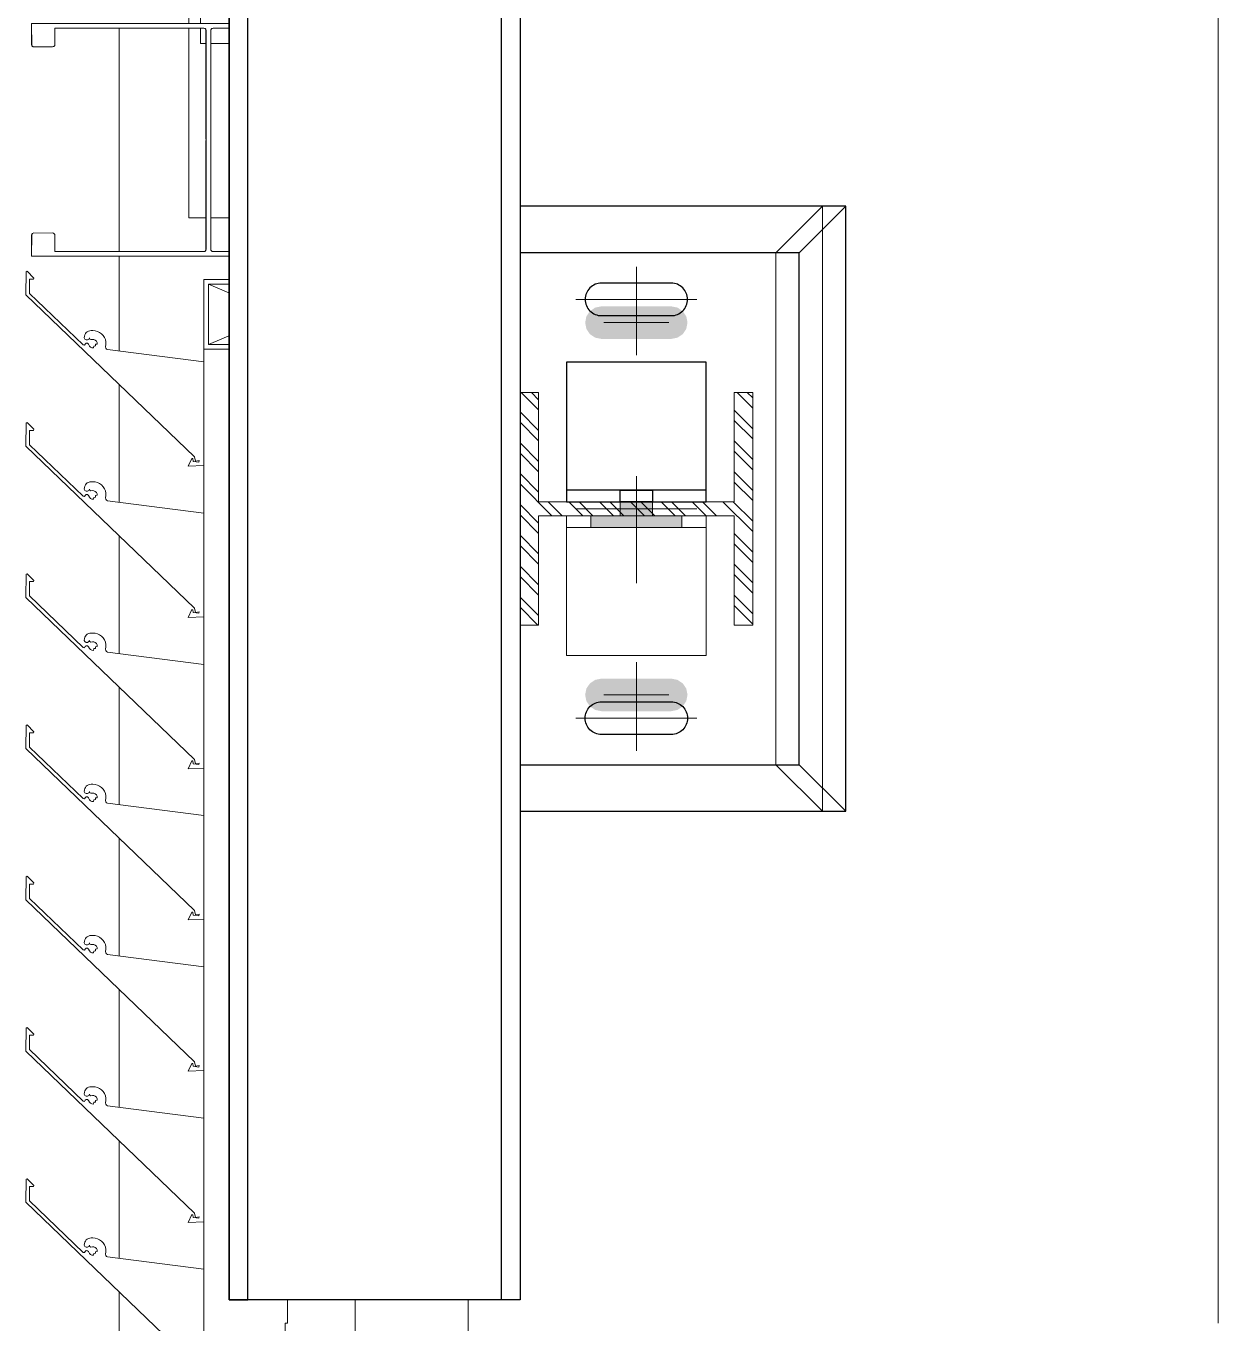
# Model space of a CAD drawing. Header units: millimetres. Extents: x -220592 to 404889, y -217665 to 38245.
# Drawn here: x 27678 to 28190, y -41128 to -40570 of the extents above; entities that cross this region are included whole.
import ezdxf

# ---------------------------------------------------------------- set-up
doc = ezdxf.new("R2010")
doc.units = ezdxf.units.MM
doc.set_wipeout_variables(frame=1)
doc.linetypes.add('XKITLINE00', pattern=[0])
doc.linetypes.add('XKITLINE02', pattern=[4, 2, -2])
for name, color, linetype in [('000 - 0_HIDE_OBJ_FRAMING_DEF_SUB_1', 7, 'Continuous'), ('000 - STRUCTURE_STEEL_ACCESORIES_HATCH_', 7, 'Continuous'), ('000 - STRUCTURE_STEEL_ACCESORIES_HIDDEN_', 7, 'Continuous'), ('000 - STRUCTURE_STEEL_ACCESORIES_MAIN_COLOR_1', 7, 'Continuous'), ('000 - STRUCTURE_STEEL_FRAMING_CUT_COLOR_4', 7, 'Continuous'), ('000 - STRUCTURE_STEEL_FRAMING_DEF_SUB', 7, 'Continuous'), ('000 - STRUCTURE_STEEL_FRAMING_HIDDEN_', 7, 'Continuous'), ('000 - STRUCTURE_STEEL_FRAMING_SUB_COLOR_1', 7, 'Continuous'), ('000 - STRUCTURE_STEEL_FRAMING_SUB_COLOR_2', 7, 'Continuous'), ('000 - STRUCTURE_STEEL_FRAMING_WIPEOUT_', 7, 'Continuous')]:
    doc.layers.add(name, color=color, linetype=linetype)
doc.layers.add('Part', color=7, linetype='Continuous', lineweight=0)

# ---------------------------------------------------------------- blocks, each defined once
blk = doc.blocks.new('*A13542')
at = {"layer": 'Part', "color": 7, "linetype": 'XKITLINE00', "lineweight": 0}
for p, q in [((-172.663349, 108.176529), (-172.663349, 109.135881)), ((-171.163349, 102.188511), (-171.163349, 109.070764)), ((-172.663349, 107.748696), (-172.663349, 108.156203)), ((-172.663349, 107.098696), (-172.663349, 107.605769)), ((-172.663349, 106.448696), (-172.663349, 106.955769)), ((-172.663349, 105.798696), (-172.663349, 106.305769)), ((-172.663349, 105.148696), (-172.663349, 105.655769)), ((-172.663349, 104.498696), (-172.663349, 105.005769)), ((-172.663349, 103.848696), (-172.663349, 104.355769)), ((-172.663349, 103.198696), (-172.663349, 103.705769))]:
    blk.add_line(p, q, dxfattribs=at)
blk = doc.blocks.new('*A14122')
at = {"layer": 'Part', "color": 7, "linetype": 'XKITLINE00', "lineweight": 0}
for p, q in [((-171.648937, 109.40603), (-171.648981, 109.15603)), ((-171.628937, 109.406027), (-171.648937, 109.40603)), ((-171.628982, 109.146027), (-171.628937, 109.406027)), ((-171.648981, 109.15603), (-173.03898, 109.156273)), ((-173.03898, 109.156273), (-173.038236, 109.062446)), ((-172.938996, 109.066255), (-172.938984, 109.136255)), ((-172.938984, 109.136255), (-172.295157, 109.135382)), ((-172.295157, 109.135382), (-172.29067, 109.131698)), ((-172.29067, 109.131698), (-172.288986, 109.126142)), ((-172.288986, 109.126142), (-172.289912, 108.182315)), ((-172.26915, 108.186138), (-172.268986, 109.126138)), ((-172.268986, 109.126138), (-172.268224, 109.129965)), ((-172.268224, 109.129965), (-172.26454, 109.134452)), ((-172.26454, 109.134452), (-172.258984, 109.136137)), ((-172.258984, 109.136137), (-171.635157, 109.136789)), ((-171.635157, 109.136789), (-171.630669, 109.140471)), ((-171.630669, 109.140471), (-171.628982, 109.146027)), ((-173.038236, 109.062446), (-173.034553, 109.057957)), ((-173.034553, 109.057957), (-173.028998, 109.056271)), ((-173.028998, 109.056271), (-172.945171, 109.057018)), ((-172.945171, 109.057018), (-172.940682, 109.0607)), ((-172.940682, 109.0607), (-172.938996, 109.066255)), ((-173.039139, 108.246273), (-173.039155, 108.156273)), ((-173.037453, 108.251828), (-173.039139, 108.246273)), ((-173.032965, 108.25551), (-173.037453, 108.251828)), ((-172.949138, 108.256257), (-173.032965, 108.25551)), ((-172.943582, 108.254571), (-172.949138, 108.256257)), ((-172.9399, 108.250082), (-172.943582, 108.254571)), ((-172.939152, 108.176255), (-172.9399, 108.250082)), ((-172.299152, 108.176144), (-172.939152, 108.176255)), ((-172.293596, 108.177828), (-172.299152, 108.176144)), ((-172.289912, 108.182315), (-172.293596, 108.177828)), ((-172.267465, 108.180582), (-172.26915, 108.186138)), ((-172.262978, 108.176899), (-172.267465, 108.180582)), ((-171.639152, 108.176028), (-172.262978, 108.176899)), ((-171.633596, 108.174342), (-171.639152, 108.176028)), ((-171.629914, 108.169854), (-171.633596, 108.174342)), ((-171.629199, 107.906027), (-171.629914, 108.169854)), ((-173.039155, 108.156273), (-171.649155, 108.15603)), ((-171.649155, 108.15603), (-171.649199, 107.90603)), ((-171.649199, 107.90603), (-171.629199, 107.906027))]:
    blk.add_line(p, q, dxfattribs=at)
blk = doc.blocks.new('*A14123')
at = {"layer": 'Part', "color": 7, "linetype": 'XKITLINE00', "lineweight": 0}
for p, q in [((-171.629199, 109.406383), (-171.649199, 109.40638)), ((-171.649199, 109.40638), (-171.649155, 109.15638)), ((-171.629914, 109.142556), (-171.629199, 109.406383)), ((-171.649155, 109.15638), (-173.039155, 109.156137)), ((-173.039155, 109.156137), (-173.039139, 109.066137)), ((-172.9399, 109.062328), (-172.939152, 109.136155)), ((-172.939152, 109.136155), (-172.299152, 109.136266)), ((-172.299152, 109.136266), (-172.293596, 109.134582)), ((-172.293596, 109.134582), (-172.289912, 109.130095)), ((-172.289912, 109.130095), (-172.288986, 108.186268)), ((-172.26915, 109.126272), (-172.267465, 109.131828)), ((-172.268986, 108.186272), (-172.26915, 109.126272)), ((-172.267465, 109.131828), (-172.262978, 109.135511)), ((-172.262978, 109.135511), (-171.639152, 109.136381)), ((-171.639152, 109.136381), (-171.633596, 109.138068)), ((-171.633596, 109.138068), (-171.629914, 109.142556)), ((-173.039139, 109.066137), (-173.037453, 109.060582)), ((-173.037453, 109.060582), (-173.032965, 109.056899)), ((-173.032965, 109.056899), (-172.949138, 109.056153)), ((-172.949138, 109.056153), (-172.943582, 109.057839)), ((-172.943582, 109.057839), (-172.9399, 109.062328)), ((-173.038236, 108.249964), (-173.03898, 108.156137)), ((-173.034553, 108.254453), (-173.038236, 108.249964)), ((-173.028998, 108.256139), (-173.034553, 108.254453)), ((-172.945171, 108.255392), (-173.028998, 108.256139)), ((-172.940682, 108.25171), (-172.945171, 108.255392)), ((-172.938996, 108.246155), (-172.940682, 108.25171)), ((-172.938984, 108.176155), (-172.938996, 108.246155)), ((-172.295157, 108.177028), (-172.938984, 108.176155)), ((-172.29067, 108.180712), (-172.295157, 108.177028)), ((-172.288986, 108.186268), (-172.29067, 108.180712)), ((-172.268224, 108.182445), (-172.268986, 108.186272)), ((-172.26454, 108.177958), (-172.268224, 108.182445)), ((-172.258984, 108.176273), (-172.26454, 108.177958)), ((-171.635157, 108.175621), (-172.258984, 108.176273)), ((-171.630669, 108.171939), (-171.635157, 108.175621)), ((-171.628982, 108.166383), (-171.630669, 108.171939)), ((-171.628937, 107.906383), (-171.628982, 108.166383)), ((-173.03898, 108.156137), (-171.648981, 108.15638)), ((-171.648981, 108.15638), (-171.648937, 107.90638)), ((-171.648937, 107.90638), (-171.628937, 107.906383))]:
    blk.add_line(p, q, dxfattribs=at)
blk = doc.blocks.new('*A14124')
at = {"layer": 'Part', "color": 7, "linetype": 'XKITLINE00', "lineweight": 0}
for p, q in [((-173.062824, 108.089018), (-173.063377, 107.989867)), ((-173.058143, 108.091486), (-173.062824, 108.089018)), ((-173.029494, 108.062598), (-173.058143, 108.091486)), ((-173.048341, 107.996233), (-173.047999, 108.05758)), ((-173.047999, 108.05758), (-173.030579, 108.057677)), ((-173.030579, 108.057677), (-173.029494, 108.062598)), ((-172.817326, 107.774831), (-173.048341, 107.996233)), ((-173.063377, 107.989867), (-172.338255, 107.293621)), ((-172.804002, 107.827895), (-172.807674, 107.823452)), ((-172.799549, 107.831553), (-172.804002, 107.827895)), ((-172.794479, 107.834293), (-172.799549, 107.831553)), ((-172.788978, 107.836012), (-172.794479, 107.834293)), ((-172.78325, 107.836648), (-172.788978, 107.836012)), ((-172.776451, 107.836746), (-172.78325, 107.836648)), ((-172.766238, 107.835961), (-172.776451, 107.836746)), ((-172.756337, 107.833338), (-172.766238, 107.835961)), ((-172.747074, 107.828965), (-172.756337, 107.833338)), ((-172.738758, 107.822986), (-172.747074, 107.828965)), ((-172.812166, 107.773739), (-172.817326, 107.774831)), ((-172.812163, 107.812893), (-172.812659, 107.805123)), ((-172.812659, 107.805123), (-172.810019, 107.799649)), ((-172.808512, 107.778366), (-172.812166, 107.773739)), ((-172.810428, 107.818389), (-172.812163, 107.812893)), ((-172.807674, 107.823452), (-172.810428, 107.818389)), ((-172.810019, 107.799649), (-172.804875, 107.796412)), ((-172.804048, 107.78222), (-172.808512, 107.778366)), ((-172.804875, 107.796412), (-172.798797, 107.7964)), ((-172.798154, 107.782014), (-172.804048, 107.78222)), ((-172.798797, 107.7964), (-172.793641, 107.799618)), ((-172.793971, 107.777857), (-172.798154, 107.782014)), ((-172.790857, 107.770283), (-172.793971, 107.777857)), ((-172.793641, 107.799618), (-172.790699, 107.80509)), ((-172.78619, 107.765497), (-172.790857, 107.770283)), ((-172.790699, 107.80509), (-172.788669, 107.800109)), ((-172.788669, 107.800109), (-172.783858, 107.797702)), ((-172.783858, 107.797702), (-172.77794, 107.798607)), ((-172.77794, 107.798607), (-172.77144, 107.798263)), ((-172.77112, 107.769675), (-172.773442, 107.762284)), ((-172.77144, 107.798263), (-172.765472, 107.795665)), ((-172.763955, 107.770619), (-172.77112, 107.769675)), ((-172.765472, 107.795665), (-172.76079, 107.791143)), ((-172.757418, 107.778785), (-172.765124, 107.777679)), ((-172.765124, 107.777679), (-172.763955, 107.770619)), ((-172.76079, 107.791143), (-172.757988, 107.785269)), ((-172.757988, 107.785269), (-172.757418, 107.778785)), ((-172.731662, 107.8156), (-172.738758, 107.822986)), ((-172.726022, 107.80705), (-172.731662, 107.8156)), ((-172.722024, 107.79762), (-172.726022, 107.80705)), ((-172.719801, 107.787621), (-172.722024, 107.79762)), ((-172.720912, 107.767251), (-172.719426, 107.777385)), ((-172.719426, 107.777385), (-172.719801, 107.787621)), ((-172.780114, 107.762707), (-172.78619, 107.765497)), ((-172.773442, 107.762284), (-172.780114, 107.762707)), ((-172.720672, 107.761728), (-172.720912, 107.767251)), ((-172.717536, 107.757177), (-172.720672, 107.761728)), ((-172.712461, 107.754987), (-172.717536, 107.757177)), ((-172.298455, 107.701957), (-172.712461, 107.754987)), ((-172.298462, 107.256287), (-172.298455, 107.701957)), ((-172.350613, 107.287152), (-172.366148, 107.253665)), ((-172.34549, 107.28674), (-172.350613, 107.287152)), ((-172.345361, 107.274549), (-172.34549, 107.28674)), ((-172.345361, 107.274549), (-172.320378, 107.271409)), ((-172.338255, 107.293621), (-172.335358, 107.275078)), ((-172.335358, 107.275078), (-172.318342, 107.277982)), ((-172.318342, 107.277982), (-172.320378, 107.271409)), ((-172.366148, 107.253665), (-172.298462, 107.256287))]:
    blk.add_line(p, q, dxfattribs=at)
blk = doc.blocks.new('*A14126')
at = {"layer": 'Part', "color": 7, "linetype": 'XKITLINE00', "lineweight": 0}
for p, q in [((-172.298652, 107.756161), (-172.298652, 108.056161)), ((-171.648652, 108.056161), (-172.298652, 108.056161)), ((-171.648652, 107.756161), (-171.648652, 108.056161)), ((-172.278652, 107.776161), (-171.668652, 108.036161)), ((-172.278652, 108.036161), (-171.668652, 107.776161)), ((-172.278652, 107.776161), (-172.278652, 108.036161)), ((-172.278652, 108.036161), (-171.668652, 108.036161)), ((-171.668652, 108.036161), (-171.668652, 107.776161)), ((-171.668652, 107.776161), (-172.278652, 107.776161)), ((-172.298652, 107.756161), (-171.648652, 107.756161))]:
    blk.add_line(p, q, dxfattribs=at)
blk = doc.blocks.new('*A14140')
at = {"layer": 'Part', "color": 7, "linetype": 'XKITLINE00', "lineweight": 0}
for p, q in [((-172.313349, 109.570764), (-172.298652, 109.570764)), ((-172.313349, 109.156264), (-172.313349, 109.570764)), ((-171.648652, 109.570764), (-171.153485, 109.570764)), ((-172.313349, 109.070764), (-172.313349, 109.135406)), ((-172.313349, 109.070764), (-172.289853, 109.070764)), ((-172.268995, 109.070764), (-171.153485, 109.070764))]:
    blk.add_line(p, q, dxfattribs=at)
blk = doc.blocks.new('*A14141')
at = {"layer": 'Part', "color": 7, "linetype": 'XKITLINE00', "lineweight": 0}
for p, q in [((-171.648652, 110.320764), (-171.163349, 110.320764)), ((-171.163349, 109.570764), (-171.163349, 110.320764)), ((-172.363349, 110.058637), (-172.363349, 110.252141)), ((-172.363349, 109.994694), (-172.363349, 110.052712)), ((-172.363349, 109.156255), (-172.363349, 109.602141)), ((-172.363349, 108.320764), (-172.363349, 109.135474)), ((-171.163349, 108.320764), (-171.163349, 109.070764)), ((-172.363349, 108.320764), (-172.289776, 108.320764)), ((-172.269009, 108.320764), (-171.163349, 108.320764))]:
    blk.add_line(p, q, dxfattribs=at)
blk = doc.blocks.new('*A14143')
at = {"layer": 'Part', "color": 7, "linetype": 'XKITLINE00', "lineweight": 0}
for p, q in [((-172.298652, 107.701982), (-172.298652, 107.756161)), ((-171.648652, 100.475575), (-171.648652, 107.756161)), ((-172.298652, 107.051982), (-172.298652, 107.256279)), ((-172.298652, 106.401982), (-172.298652, 106.606279)), ((-172.298652, 105.751982), (-172.298652, 105.956279)), ((-172.298652, 105.101982), (-172.298652, 105.306279)), ((-172.298652, 104.451982), (-172.298652, 104.656279)), ((-172.298652, 103.801982), (-172.298652, 104.006279)), ((-172.298652, 103.151982), (-172.298652, 103.356279)), ((-172.298652, 102.501982), (-172.298652, 102.706279)), ((-172.298652, 101.851982), (-172.298652, 102.056279)), ((-172.298652, 101.201982), (-172.298652, 101.406279)), ((-172.298652, 100.621297), (-172.298652, 100.756279))]:
    blk.add_line(p, q, dxfattribs=at)
blk = doc.blocks.new('*A14174')
at = {"layer": 'Part', "color": 7, "linetype": 'XKITLINE00', "lineweight": 0}
for p, q in [((-173.062824, 104.189018), (-173.063377, 104.089867)), ((-173.058143, 104.191486), (-173.062824, 104.189018)), ((-173.029494, 104.162598), (-173.058143, 104.191486)), ((-173.048341, 104.096233), (-173.047999, 104.15758)), ((-173.047999, 104.15758), (-173.030579, 104.157677)), ((-173.030579, 104.157677), (-173.029494, 104.162598)), ((-173.063377, 104.089867), (-172.338255, 103.393621)), ((-172.817326, 103.874831), (-173.048341, 104.096233)), ((-172.807674, 103.923452), (-172.810428, 103.918389)), ((-172.804002, 103.927895), (-172.807674, 103.923452)), ((-172.799549, 103.931553), (-172.804002, 103.927895)), ((-172.794479, 103.934293), (-172.799549, 103.931553)), ((-172.788978, 103.936012), (-172.794479, 103.934293)), ((-172.78325, 103.936648), (-172.788978, 103.936012)), ((-172.776451, 103.936746), (-172.78325, 103.936648)), ((-172.766238, 103.935961), (-172.776451, 103.936746)), ((-172.756337, 103.933338), (-172.766238, 103.935961)), ((-172.747074, 103.928965), (-172.756337, 103.933338)), ((-172.738758, 103.922986), (-172.747074, 103.928965)), ((-172.731662, 103.9156), (-172.738758, 103.922986)), ((-172.812166, 103.873739), (-172.817326, 103.874831)), ((-172.812163, 103.912893), (-172.812659, 103.905123)), ((-172.812659, 103.905123), (-172.810019, 103.899649)), ((-172.808512, 103.878366), (-172.812166, 103.873739)), ((-172.810428, 103.918389), (-172.812163, 103.912893)), ((-172.810019, 103.899649), (-172.804875, 103.896412)), ((-172.804048, 103.88222), (-172.808512, 103.878366)), ((-172.804875, 103.896412), (-172.798797, 103.8964)), ((-172.798154, 103.882014), (-172.804048, 103.88222)), ((-172.798797, 103.8964), (-172.793641, 103.899618)), ((-172.793971, 103.877857), (-172.798154, 103.882014)), ((-172.790857, 103.870283), (-172.793971, 103.877857)), ((-172.793641, 103.899618), (-172.790699, 103.90509)), ((-172.78619, 103.865497), (-172.790857, 103.870283)), ((-172.790699, 103.90509), (-172.788669, 103.900109)), ((-172.788669, 103.900109), (-172.783858, 103.897702)), ((-172.780114, 103.862707), (-172.78619, 103.865497)), ((-172.783858, 103.897702), (-172.77794, 103.898607)), ((-172.77794, 103.898607), (-172.77144, 103.898263)), ((-172.77112, 103.869675), (-172.773442, 103.862284)), ((-172.77144, 103.898263), (-172.765472, 103.895665)), ((-172.763955, 103.870619), (-172.77112, 103.869675)), ((-172.765472, 103.895665), (-172.76079, 103.891143)), ((-172.757418, 103.878785), (-172.765124, 103.877679)), ((-172.765124, 103.877679), (-172.763955, 103.870619)), ((-172.76079, 103.891143), (-172.757988, 103.885269)), ((-172.757988, 103.885269), (-172.757418, 103.878785)), ((-172.726022, 103.90705), (-172.731662, 103.9156)), ((-172.722024, 103.89762), (-172.726022, 103.90705)), ((-172.719801, 103.887621), (-172.722024, 103.89762)), ((-172.720912, 103.867251), (-172.719426, 103.877385)), ((-172.720672, 103.861728), (-172.720912, 103.867251)), ((-172.719426, 103.877385), (-172.719801, 103.887621)), ((-172.773442, 103.862284), (-172.780114, 103.862707)), ((-172.717536, 103.857177), (-172.720672, 103.861728)), ((-172.712461, 103.854987), (-172.717536, 103.857177)), ((-172.298455, 103.801957), (-172.712461, 103.854987)), ((-172.298462, 103.356287), (-172.298455, 103.801957)), ((-172.350613, 103.387152), (-172.366148, 103.353665)), ((-172.34549, 103.38674), (-172.350613, 103.387152)), ((-172.345361, 103.374549), (-172.34549, 103.38674)), ((-172.345361, 103.374549), (-172.320378, 103.371409)), ((-172.338255, 103.393621), (-172.335358, 103.375078)), ((-172.335358, 103.375078), (-172.318342, 103.377982)), ((-172.318342, 103.377982), (-172.320378, 103.371409)), ((-172.366148, 103.353665), (-172.298462, 103.356287))]:
    blk.add_line(p, q, dxfattribs=at)
blk = doc.blocks.new('*A14175')
at = {"layer": 'Part', "color": 7, "linetype": 'XKITLINE00', "lineweight": 0}
for p, q in [((-173.062824, 104.839018), (-173.063377, 104.739867)), ((-173.058143, 104.841486), (-173.062824, 104.839018)), ((-173.029494, 104.812598), (-173.058143, 104.841486)), ((-173.048341, 104.746233), (-173.047999, 104.80758)), ((-173.047999, 104.80758), (-173.030579, 104.807677)), ((-173.030579, 104.807677), (-173.029494, 104.812598)), ((-173.063377, 104.739867), (-172.338255, 104.043621)), ((-172.817326, 104.524831), (-173.048341, 104.746233)), ((-172.812163, 104.562893), (-172.812659, 104.555123)), ((-172.812659, 104.555123), (-172.810019, 104.549649)), ((-172.810428, 104.568389), (-172.812163, 104.562893)), ((-172.807674, 104.573452), (-172.810428, 104.568389)), ((-172.810019, 104.549649), (-172.804875, 104.546412)), ((-172.804002, 104.577895), (-172.807674, 104.573452)), ((-172.804875, 104.546412), (-172.798797, 104.5464)), ((-172.799549, 104.581553), (-172.804002, 104.577895)), ((-172.794479, 104.584293), (-172.799549, 104.581553)), ((-172.798797, 104.5464), (-172.793641, 104.549618)), ((-172.788978, 104.586012), (-172.794479, 104.584293)), ((-172.793641, 104.549618), (-172.790699, 104.55509)), ((-172.790699, 104.55509), (-172.788669, 104.550109)), ((-172.78325, 104.586648), (-172.788978, 104.586012)), ((-172.788669, 104.550109), (-172.783858, 104.547702)), ((-172.783858, 104.547702), (-172.77794, 104.548607)), ((-172.776451, 104.586746), (-172.78325, 104.586648)), ((-172.77794, 104.548607), (-172.77144, 104.548263)), ((-172.766238, 104.585961), (-172.776451, 104.586746)), ((-172.77144, 104.548263), (-172.765472, 104.545665)), ((-172.756337, 104.583338), (-172.766238, 104.585961)), ((-172.765472, 104.545665), (-172.76079, 104.541143)), ((-172.76079, 104.541143), (-172.757988, 104.535269)), ((-172.757988, 104.535269), (-172.757418, 104.528785)), ((-172.747074, 104.578965), (-172.756337, 104.583338)), ((-172.738758, 104.572986), (-172.747074, 104.578965)), ((-172.731662, 104.5656), (-172.738758, 104.572986)), ((-172.726022, 104.55705), (-172.731662, 104.5656)), ((-172.722024, 104.54762), (-172.726022, 104.55705)), ((-172.719801, 104.537621), (-172.722024, 104.54762)), ((-172.719426, 104.527385), (-172.719801, 104.537621)), ((-172.812166, 104.523739), (-172.817326, 104.524831)), ((-172.808512, 104.528366), (-172.812166, 104.523739)), ((-172.804048, 104.53222), (-172.808512, 104.528366)), ((-172.798154, 104.532014), (-172.804048, 104.53222)), ((-172.793971, 104.527857), (-172.798154, 104.532014)), ((-172.790857, 104.520283), (-172.793971, 104.527857)), ((-172.78619, 104.515497), (-172.790857, 104.520283)), ((-172.780114, 104.512707), (-172.78619, 104.515497)), ((-172.773442, 104.512284), (-172.780114, 104.512707)), ((-172.77112, 104.519675), (-172.773442, 104.512284)), ((-172.763955, 104.520619), (-172.77112, 104.519675)), ((-172.757418, 104.528785), (-172.765124, 104.527679)), ((-172.765124, 104.527679), (-172.763955, 104.520619)), ((-172.720912, 104.517251), (-172.719426, 104.527385)), ((-172.720672, 104.511728), (-172.720912, 104.517251)), ((-172.717536, 104.507177), (-172.720672, 104.511728)), ((-172.712461, 104.504987), (-172.717536, 104.507177)), ((-172.298455, 104.451957), (-172.712461, 104.504987)), ((-172.298462, 104.006287), (-172.298455, 104.451957)), ((-172.350613, 104.037152), (-172.366148, 104.003665)), ((-172.34549, 104.03674), (-172.350613, 104.037152)), ((-172.345361, 104.024549), (-172.34549, 104.03674)), ((-172.338255, 104.043621), (-172.335358, 104.025078)), ((-172.366148, 104.003665), (-172.298462, 104.006287)), ((-172.345361, 104.024549), (-172.320378, 104.021409)), ((-172.335358, 104.025078), (-172.318342, 104.027982)), ((-172.318342, 104.027982), (-172.320378, 104.021409))]:
    blk.add_line(p, q, dxfattribs=at)
blk = doc.blocks.new('*A14176')
at = {"layer": 'Part', "color": 7, "linetype": 'XKITLINE00', "lineweight": 0}
for p, q in [((-173.062824, 105.489018), (-173.063377, 105.389867)), ((-173.058143, 105.491486), (-173.062824, 105.489018)), ((-173.029494, 105.462598), (-173.058143, 105.491486)), ((-173.048341, 105.396233), (-173.047999, 105.45758)), ((-173.047999, 105.45758), (-173.030579, 105.457677)), ((-173.030579, 105.457677), (-173.029494, 105.462598)), ((-173.063377, 105.389867), (-172.338255, 104.693621)), ((-172.817326, 105.174831), (-173.048341, 105.396233)), ((-172.812163, 105.212893), (-172.812659, 105.205123)), ((-172.812659, 105.205123), (-172.810019, 105.199649)), ((-172.810428, 105.218389), (-172.812163, 105.212893)), ((-172.807674, 105.223452), (-172.810428, 105.218389)), ((-172.804002, 105.227895), (-172.807674, 105.223452)), ((-172.799549, 105.231553), (-172.804002, 105.227895)), ((-172.794479, 105.234293), (-172.799549, 105.231553)), ((-172.788978, 105.236012), (-172.794479, 105.234293)), ((-172.793641, 105.199618), (-172.790699, 105.20509)), ((-172.790699, 105.20509), (-172.788669, 105.200109)), ((-172.78325, 105.236648), (-172.788978, 105.236012)), ((-172.776451, 105.236746), (-172.78325, 105.236648)), ((-172.766238, 105.235961), (-172.776451, 105.236746)), ((-172.756337, 105.233338), (-172.766238, 105.235961)), ((-172.747074, 105.228965), (-172.756337, 105.233338)), ((-172.738758, 105.222986), (-172.747074, 105.228965)), ((-172.731662, 105.2156), (-172.738758, 105.222986)), ((-172.726022, 105.20705), (-172.731662, 105.2156)), ((-172.722024, 105.19762), (-172.726022, 105.20705)), ((-172.812166, 105.173739), (-172.817326, 105.174831)), ((-172.808512, 105.178366), (-172.812166, 105.173739)), ((-172.810019, 105.199649), (-172.804875, 105.196412)), ((-172.804048, 105.18222), (-172.808512, 105.178366)), ((-172.804875, 105.196412), (-172.798797, 105.1964)), ((-172.798154, 105.182014), (-172.804048, 105.18222)), ((-172.798797, 105.1964), (-172.793641, 105.199618)), ((-172.793971, 105.177857), (-172.798154, 105.182014)), ((-172.790857, 105.170283), (-172.793971, 105.177857)), ((-172.78619, 105.165497), (-172.790857, 105.170283)), ((-172.788669, 105.200109), (-172.783858, 105.197702)), ((-172.780114, 105.162707), (-172.78619, 105.165497)), ((-172.783858, 105.197702), (-172.77794, 105.198607)), ((-172.773442, 105.162284), (-172.780114, 105.162707)), ((-172.77794, 105.198607), (-172.77144, 105.198263)), ((-172.77112, 105.169675), (-172.773442, 105.162284)), ((-172.77144, 105.198263), (-172.765472, 105.195665)), ((-172.763955, 105.170619), (-172.77112, 105.169675)), ((-172.765472, 105.195665), (-172.76079, 105.191143)), ((-172.757418, 105.178785), (-172.765124, 105.177679)), ((-172.765124, 105.177679), (-172.763955, 105.170619)), ((-172.76079, 105.191143), (-172.757988, 105.185269)), ((-172.757988, 105.185269), (-172.757418, 105.178785)), ((-172.719801, 105.187621), (-172.722024, 105.19762)), ((-172.720912, 105.167251), (-172.719426, 105.177385)), ((-172.720672, 105.161728), (-172.720912, 105.167251)), ((-172.717536, 105.157177), (-172.720672, 105.161728)), ((-172.719426, 105.177385), (-172.719801, 105.187621)), ((-172.712461, 105.154987), (-172.717536, 105.157177)), ((-172.298455, 105.101957), (-172.712461, 105.154987)), ((-172.298462, 104.656287), (-172.298455, 105.101957)), ((-172.350613, 104.687152), (-172.366148, 104.653665)), ((-172.366148, 104.653665), (-172.298462, 104.656287)), ((-172.34549, 104.68674), (-172.350613, 104.687152)), ((-172.345361, 104.674549), (-172.34549, 104.68674)), ((-172.345361, 104.674549), (-172.320378, 104.671409)), ((-172.338255, 104.693621), (-172.335358, 104.675078)), ((-172.335358, 104.675078), (-172.318342, 104.677982)), ((-172.318342, 104.677982), (-172.320378, 104.671409))]:
    blk.add_line(p, q, dxfattribs=at)
blk = doc.blocks.new('*A14177')
at = {"layer": 'Part', "color": 7, "linetype": 'XKITLINE00', "lineweight": 0}
for p, q in [((-173.062824, 106.139018), (-173.063377, 106.039867)), ((-173.058143, 106.141486), (-173.062824, 106.139018)), ((-173.029494, 106.112598), (-173.058143, 106.141486)), ((-173.048341, 106.046233), (-173.047999, 106.10758)), ((-173.047999, 106.10758), (-173.030579, 106.107677)), ((-173.030579, 106.107677), (-173.029494, 106.112598)), ((-173.063377, 106.039867), (-172.338255, 105.343621)), ((-172.817326, 105.824831), (-173.048341, 106.046233)), ((-172.807674, 105.873452), (-172.810428, 105.868389)), ((-172.804002, 105.877895), (-172.807674, 105.873452)), ((-172.799549, 105.881553), (-172.804002, 105.877895)), ((-172.794479, 105.884293), (-172.799549, 105.881553)), ((-172.788978, 105.886012), (-172.794479, 105.884293)), ((-172.78325, 105.886648), (-172.788978, 105.886012)), ((-172.776451, 105.886746), (-172.78325, 105.886648)), ((-172.766238, 105.885961), (-172.776451, 105.886746)), ((-172.756337, 105.883338), (-172.766238, 105.885961)), ((-172.747074, 105.878965), (-172.756337, 105.883338)), ((-172.738758, 105.872986), (-172.747074, 105.878965)), ((-172.731662, 105.8656), (-172.738758, 105.872986)), ((-172.812166, 105.823739), (-172.817326, 105.824831)), ((-172.812163, 105.862893), (-172.812659, 105.855123)), ((-172.812659, 105.855123), (-172.810019, 105.849649)), ((-172.808512, 105.828366), (-172.812166, 105.823739)), ((-172.810428, 105.868389), (-172.812163, 105.862893)), ((-172.810019, 105.849649), (-172.804875, 105.846412)), ((-172.804048, 105.83222), (-172.808512, 105.828366)), ((-172.804875, 105.846412), (-172.798797, 105.8464)), ((-172.798154, 105.832014), (-172.804048, 105.83222)), ((-172.798797, 105.8464), (-172.793641, 105.849618)), ((-172.793971, 105.827857), (-172.798154, 105.832014)), ((-172.790857, 105.820283), (-172.793971, 105.827857)), ((-172.793641, 105.849618), (-172.790699, 105.85509)), ((-172.78619, 105.815497), (-172.790857, 105.820283)), ((-172.790699, 105.85509), (-172.788669, 105.850109)), ((-172.788669, 105.850109), (-172.783858, 105.847702)), ((-172.783858, 105.847702), (-172.77794, 105.848607)), ((-172.77794, 105.848607), (-172.77144, 105.848263)), ((-172.77112, 105.819675), (-172.773442, 105.812284)), ((-172.77144, 105.848263), (-172.765472, 105.845665)), ((-172.763955, 105.820619), (-172.77112, 105.819675)), ((-172.765472, 105.845665), (-172.76079, 105.841143)), ((-172.757418, 105.828785), (-172.765124, 105.827679)), ((-172.765124, 105.827679), (-172.763955, 105.820619)), ((-172.76079, 105.841143), (-172.757988, 105.835269)), ((-172.757988, 105.835269), (-172.757418, 105.828785)), ((-172.726022, 105.85705), (-172.731662, 105.8656)), ((-172.722024, 105.84762), (-172.726022, 105.85705)), ((-172.719801, 105.837621), (-172.722024, 105.84762)), ((-172.720912, 105.817251), (-172.719426, 105.827385)), ((-172.720672, 105.811728), (-172.720912, 105.817251)), ((-172.719426, 105.827385), (-172.719801, 105.837621)), ((-172.780114, 105.812707), (-172.78619, 105.815497)), ((-172.773442, 105.812284), (-172.780114, 105.812707)), ((-172.717536, 105.807177), (-172.720672, 105.811728)), ((-172.712461, 105.804987), (-172.717536, 105.807177)), ((-172.298455, 105.751957), (-172.712461, 105.804987)), ((-172.298462, 105.306287), (-172.298455, 105.751957)), ((-172.350613, 105.337152), (-172.366148, 105.303665)), ((-172.34549, 105.33674), (-172.350613, 105.337152)), ((-172.345361, 105.324549), (-172.34549, 105.33674)), ((-172.345361, 105.324549), (-172.320378, 105.321409)), ((-172.338255, 105.343621), (-172.335358, 105.325078)), ((-172.335358, 105.325078), (-172.318342, 105.327982)), ((-172.318342, 105.327982), (-172.320378, 105.321409)), ((-172.366148, 105.303665), (-172.298462, 105.306287))]:
    blk.add_line(p, q, dxfattribs=at)
blk = doc.blocks.new('*A14178')
at = {"layer": 'Part', "color": 7, "linetype": 'XKITLINE00', "lineweight": 0}
for p, q in [((-173.062824, 106.789018), (-173.063377, 106.689867)), ((-173.058143, 106.791486), (-173.062824, 106.789018)), ((-173.029494, 106.762598), (-173.058143, 106.791486)), ((-173.048341, 106.696233), (-173.047999, 106.75758)), ((-173.047999, 106.75758), (-173.030579, 106.757677)), ((-173.030579, 106.757677), (-173.029494, 106.762598)), ((-173.063377, 106.689867), (-172.338255, 105.993621)), ((-172.817326, 106.474831), (-173.048341, 106.696233)), ((-172.812163, 106.512893), (-172.812659, 106.505123)), ((-172.812659, 106.505123), (-172.810019, 106.499649)), ((-172.810428, 106.518389), (-172.812163, 106.512893)), ((-172.807674, 106.523452), (-172.810428, 106.518389)), ((-172.810019, 106.499649), (-172.804875, 106.496412)), ((-172.804002, 106.527895), (-172.807674, 106.523452)), ((-172.804875, 106.496412), (-172.798797, 106.4964)), ((-172.799549, 106.531553), (-172.804002, 106.527895)), ((-172.794479, 106.534293), (-172.799549, 106.531553)), ((-172.798797, 106.4964), (-172.793641, 106.499618)), ((-172.788978, 106.536012), (-172.794479, 106.534293)), ((-172.793641, 106.499618), (-172.790699, 106.50509)), ((-172.790699, 106.50509), (-172.788669, 106.500109)), ((-172.78325, 106.536648), (-172.788978, 106.536012)), ((-172.788669, 106.500109), (-172.783858, 106.497702)), ((-172.783858, 106.497702), (-172.77794, 106.498607)), ((-172.776451, 106.536746), (-172.78325, 106.536648)), ((-172.77794, 106.498607), (-172.77144, 106.498263)), ((-172.766238, 106.535961), (-172.776451, 106.536746)), ((-172.77144, 106.498263), (-172.765472, 106.495665)), ((-172.756337, 106.533338), (-172.766238, 106.535961)), ((-172.765472, 106.495665), (-172.76079, 106.491143)), ((-172.76079, 106.491143), (-172.757988, 106.485269)), ((-172.747074, 106.528965), (-172.756337, 106.533338)), ((-172.738758, 106.522986), (-172.747074, 106.528965)), ((-172.731662, 106.5156), (-172.738758, 106.522986)), ((-172.726022, 106.50705), (-172.731662, 106.5156)), ((-172.722024, 106.49762), (-172.726022, 106.50705)), ((-172.719801, 106.487621), (-172.722024, 106.49762)), ((-172.719426, 106.477385), (-172.719801, 106.487621)), ((-172.812166, 106.473739), (-172.817326, 106.474831)), ((-172.808512, 106.478366), (-172.812166, 106.473739)), ((-172.804048, 106.48222), (-172.808512, 106.478366)), ((-172.798154, 106.482014), (-172.804048, 106.48222)), ((-172.793971, 106.477857), (-172.798154, 106.482014)), ((-172.790857, 106.470283), (-172.793971, 106.477857)), ((-172.78619, 106.465497), (-172.790857, 106.470283)), ((-172.780114, 106.462707), (-172.78619, 106.465497)), ((-172.773442, 106.462284), (-172.780114, 106.462707)), ((-172.77112, 106.469675), (-172.773442, 106.462284)), ((-172.763955, 106.470619), (-172.77112, 106.469675)), ((-172.757418, 106.478785), (-172.765124, 106.477679)), ((-172.765124, 106.477679), (-172.763955, 106.470619)), ((-172.757988, 106.485269), (-172.757418, 106.478785)), ((-172.720912, 106.467251), (-172.719426, 106.477385)), ((-172.720672, 106.461728), (-172.720912, 106.467251)), ((-172.717536, 106.457177), (-172.720672, 106.461728)), ((-172.712461, 106.454987), (-172.717536, 106.457177)), ((-172.298455, 106.401957), (-172.712461, 106.454987)), ((-172.298462, 105.956287), (-172.298455, 106.401957)), ((-172.350613, 105.987152), (-172.366148, 105.953665)), ((-172.34549, 105.98674), (-172.350613, 105.987152)), ((-172.345361, 105.974549), (-172.34549, 105.98674)), ((-172.338255, 105.993621), (-172.335358, 105.975078)), ((-172.366148, 105.953665), (-172.298462, 105.956287)), ((-172.345361, 105.974549), (-172.320378, 105.971409)), ((-172.335358, 105.975078), (-172.318342, 105.977982)), ((-172.318342, 105.977982), (-172.320378, 105.971409))]:
    blk.add_line(p, q, dxfattribs=at)
blk = doc.blocks.new('*A14179')
at = {"layer": 'Part', "color": 7, "linetype": 'XKITLINE00', "lineweight": 0}
for p, q in [((-173.062824, 107.439018), (-173.063377, 107.339867)), ((-173.058143, 107.441486), (-173.062824, 107.439018)), ((-173.029494, 107.412598), (-173.058143, 107.441486)), ((-173.048341, 107.346233), (-173.047999, 107.40758)), ((-173.047999, 107.40758), (-173.030579, 107.407677)), ((-173.030579, 107.407677), (-173.029494, 107.412598)), ((-173.063377, 107.339867), (-172.338255, 106.643621)), ((-172.817326, 107.124831), (-173.048341, 107.346233)), ((-172.812163, 107.162893), (-172.812659, 107.155123)), ((-172.812659, 107.155123), (-172.810019, 107.149649)), ((-172.810428, 107.168389), (-172.812163, 107.162893)), ((-172.807674, 107.173452), (-172.810428, 107.168389)), ((-172.804002, 107.177895), (-172.807674, 107.173452)), ((-172.799549, 107.181553), (-172.804002, 107.177895)), ((-172.794479, 107.184293), (-172.799549, 107.181553)), ((-172.788978, 107.186012), (-172.794479, 107.184293)), ((-172.793641, 107.149618), (-172.790699, 107.15509)), ((-172.790699, 107.15509), (-172.788669, 107.150109)), ((-172.78325, 107.186648), (-172.788978, 107.186012)), ((-172.776451, 107.186746), (-172.78325, 107.186648)), ((-172.766238, 107.185961), (-172.776451, 107.186746)), ((-172.756337, 107.183338), (-172.766238, 107.185961)), ((-172.747074, 107.178965), (-172.756337, 107.183338)), ((-172.738758, 107.172986), (-172.747074, 107.178965)), ((-172.731662, 107.1656), (-172.738758, 107.172986)), ((-172.726022, 107.15705), (-172.731662, 107.1656)), ((-172.722024, 107.14762), (-172.726022, 107.15705)), ((-172.812166, 107.123739), (-172.817326, 107.124831)), ((-172.808512, 107.128366), (-172.812166, 107.123739)), ((-172.810019, 107.149649), (-172.804875, 107.146412)), ((-172.804048, 107.13222), (-172.808512, 107.128366)), ((-172.804875, 107.146412), (-172.798797, 107.1464)), ((-172.798154, 107.132014), (-172.804048, 107.13222)), ((-172.798797, 107.1464), (-172.793641, 107.149618)), ((-172.793971, 107.127857), (-172.798154, 107.132014)), ((-172.790857, 107.120283), (-172.793971, 107.127857)), ((-172.78619, 107.115497), (-172.790857, 107.120283)), ((-172.788669, 107.150109), (-172.783858, 107.147702)), ((-172.780114, 107.112707), (-172.78619, 107.115497)), ((-172.783858, 107.147702), (-172.77794, 107.148607)), ((-172.773442, 107.112284), (-172.780114, 107.112707)), ((-172.77794, 107.148607), (-172.77144, 107.148263)), ((-172.77112, 107.119675), (-172.773442, 107.112284)), ((-172.77144, 107.148263), (-172.765472, 107.145665)), ((-172.763955, 107.120619), (-172.77112, 107.119675)), ((-172.765472, 107.145665), (-172.76079, 107.141143)), ((-172.757418, 107.128785), (-172.765124, 107.127679)), ((-172.765124, 107.127679), (-172.763955, 107.120619)), ((-172.76079, 107.141143), (-172.757988, 107.135269)), ((-172.757988, 107.135269), (-172.757418, 107.128785)), ((-172.719801, 107.137621), (-172.722024, 107.14762)), ((-172.720912, 107.117251), (-172.719426, 107.127385)), ((-172.720672, 107.111728), (-172.720912, 107.117251)), ((-172.717536, 107.107177), (-172.720672, 107.111728)), ((-172.719426, 107.127385), (-172.719801, 107.137621)), ((-172.712461, 107.104987), (-172.717536, 107.107177)), ((-172.298455, 107.051957), (-172.712461, 107.104987)), ((-172.298462, 106.606287), (-172.298455, 107.051957)), ((-172.350613, 106.637152), (-172.366148, 106.603665)), ((-172.366148, 106.603665), (-172.298462, 106.606287)), ((-172.34549, 106.63674), (-172.350613, 106.637152)), ((-172.345361, 106.624549), (-172.34549, 106.63674)), ((-172.345361, 106.624549), (-172.320378, 106.621409)), ((-172.338255, 106.643621), (-172.335358, 106.625078)), ((-172.335358, 106.625078), (-172.318342, 106.627982)), ((-172.318342, 106.627982), (-172.320378, 106.621409))]:
    blk.add_line(p, q, dxfattribs=at)
blk = doc.blocks.new('*A13531')
at = {"layer": '000 - 0_HIDE_OBJ_FRAMING_DEF_SUB_1', "color": 7, "linetype": 'XKITLINE00', "lineweight": 0}
for p, q in [((-170.913334, 100.825601), (-170.913334, 103.570891)), ((-170.913334, 103.570891), (-170.903349, 103.570891))]:
    blk.add_line(p, q, dxfattribs=at)
blk = doc.blocks.new('*A14127')
at = {"layer": '000 - 0_HIDE_OBJ_FRAMING_DEF_SUB_1', "color": 7, "linetype": 'XKITLINE00', "lineweight": 0}
for p, q in [((-171.153485, 122.440805), (-171.153485, 103.820832)), ((-171.073485, 103.820832), (-171.073485, 122.440805)), ((-169.983485, 103.820832), (-169.983485, 122.440805)), ((-169.903485, 107.570805), (-169.903485, 118.690805)), ((-169.903485, 103.820832), (-169.903485, 106.570805)), ((-169.903485, 103.820832), (-171.153485, 103.820832))]:
    blk.add_line(p, q, dxfattribs=at)
blk = doc.blocks.new('*A14144')
at = {"layer": '000 - 0_HIDE_OBJ_FRAMING_DEF_SUB_1', "color": 7, "linetype": 'XKITLINE00', "lineweight": 0}
for p, q in [((-168.803485, 108.170805), (-169.903485, 108.170805)), ((-168.803485, 105.970805), (-168.803485, 108.170805)), ((-169.903485, 105.970805), (-168.803485, 105.970805))]:
    blk.add_line(p, q, dxfattribs=at)
blk = doc.blocks.new('*A14145')
at = {"layer": '000 - 0_HIDE_OBJ_FRAMING_DEF_SUB_1', "color": 7, "linetype": 'XKITLINE00', "lineweight": 0}
for p, q in [((-168.603485, 108.370805), (-169.903485, 108.370805)), ((-168.803485, 108.170805), (-168.603485, 108.370805)), ((-168.603485, 108.370805), (-168.603485, 105.770805)), ((-168.803485, 105.970805), (-168.603485, 105.770805)), ((-168.603485, 105.770805), (-169.903485, 105.770805))]:
    blk.add_line(p, q, dxfattribs=at)
blk = doc.blocks.new('*A14146')
at = {"layer": '000 - 0_HIDE_OBJ_FRAMING_DEF_SUB_1', "color": 7, "linetype": 'XKITLINE00', "lineweight": 0}
for p, q in [((-169.703485, 107.040805), (-169.703485, 106.440805)), ((-169.703485, 106.990805), (-169.103485, 106.990805)), ((-169.103485, 107.040805), (-169.103485, 106.440805)), ((-169.703485, 106.440805), (-169.103485, 106.440805))]:
    blk.add_line(p, q, dxfattribs=at)
blk = doc.blocks.new('*A14147')
at = {"layer": '000 - 0_HIDE_OBJ_FRAMING_DEF_SUB_1'}
for points in [[(-169.3335, 107.1008), (-169.3335, 107.0408), (-169.4735, 107.0408), (-169.4735, 107.1008)], [(-169.2085, 107.0408), (-169.2085, 106.9908), (-169.5985, 106.9908), (-169.5985, 107.0408)]]:
    blk.add_hatch(color=7, dxfattribs=at).paths.add_polyline_path(points, flags=17)
at = {"layer": '000 - 0_HIDE_OBJ_FRAMING_DEF_SUB_1', "color": 7, "linetype": 'XKITLINE00', "lineweight": 0}
for p, q in [((-169.4035, 107.18), (-169.4035, 106.7508)), ((-169.4735, 107.1008), (-169.4735, 107.0408)), ((-169.3335, 107.1008), (-169.3335, 107.0408)), ((-169.5985, 107.0408), (-169.5985, 106.9908)), ((-169.2085, 107.0408), (-169.2085, 106.9908))]:
    blk.add_line(p, q, dxfattribs=at)
blk = doc.blocks.new('*A14148')
at = {"layer": '000 - 0_HIDE_OBJ_FRAMING_DEF_SUB_1'}
for points in [[(-169.6182, 107.844), (-169.6235, 107.8708), (-169.6182, 107.8976), (-169.603, 107.9203), (-169.5803, 107.9355), (-169.5535, 107.9408), (-169.2535, 107.9408), (-169.2267, 107.9355), (-169.204, 107.9203), (-169.1888, 107.8976), (-169.1835, 107.8708), (-169.1888, 107.844), (-169.204, 107.8213), (-169.2267, 107.8061), (-169.2535, 107.8008), (-169.5535, 107.8008), (-169.5803, 107.8061), (-169.603, 107.8213)], [(-169.6182, 106.244), (-169.6235, 106.2708), (-169.6182, 106.2976), (-169.603, 106.3203), (-169.5803, 106.3355), (-169.5535, 106.3408), (-169.2535, 106.3408), (-169.2267, 106.3355), (-169.204, 106.3203), (-169.1888, 106.2976), (-169.1835, 106.2708), (-169.1888, 106.244), (-169.204, 106.2213), (-169.2267, 106.2061), (-169.2535, 106.2008), (-169.5535, 106.2008), (-169.5803, 106.2061), (-169.603, 106.2213)]]:
    blk.add_hatch(color=7, dxfattribs=at).paths.add_polyline_path(points, flags=17)
at = {"layer": '000 - 0_HIDE_OBJ_FRAMING_DEF_SUB_1', "color": 7, "linetype": 'XKITLINE00', "lineweight": 0}
for p, q in [((-169.4035, 107.7308), (-169.4035, 108.0108)), ((-169.2635, 107.8708), (-169.5435, 107.8708)), ((-169.4035, 106.1308), (-169.4035, 106.4108)), ((-169.2635, 106.2708), (-169.5435, 106.2708))]:
    blk.add_line(p, q, dxfattribs=at)
blk = doc.blocks.new('*A14149')
at = {"layer": '000 - 0_HIDE_OBJ_FRAMING_DEF_SUB_1'}
for points in [[(-170.5103, 107.3011), (-170.5171, 107.3021), (-170.5238, 107.3038), (-170.5303, 107.3061), (-170.5365, 107.3091), (-170.5424, 107.3126), (-170.5479, 107.3167), (-170.553, 107.3213), (-170.5576, 107.3264), (-170.5617, 107.3319), (-170.5652, 107.3378), (-170.5682, 107.344), (-170.5705, 107.3505), (-170.5721, 107.3571), (-170.5731, 107.3639), (-170.5735, 107.3708), (-170.5731, 107.3777), (-170.5721, 107.3845), (-170.5705, 107.3911), (-170.5682, 107.3976), (-170.5652, 107.4038), (-170.5617, 107.4097), (-170.5576, 107.4152), (-170.553, 107.4203), (-170.5479, 107.4249), (-170.5424, 107.429), (-170.5365, 107.4325), (-170.5303, 107.4355), (-170.5238, 107.4378), (-170.5171, 107.4395), (-170.5103, 107.4405), (-170.5035, 107.4408), (-170.4966, 107.4405), (-170.4898, 107.4395), (-170.4832, 107.4378), (-170.4767, 107.4355), (-170.4705, 107.4325), (-170.4646, 107.429), (-170.4591, 107.4249), (-170.454, 107.4203), (-170.4494, 107.4152), (-170.4453, 107.4097), (-170.4418, 107.4038), (-170.4388, 107.3976), (-170.4365, 107.3911), (-170.4348, 107.3845), (-170.4338, 107.3777), (-170.4335, 107.3708), (-170.4338, 107.3639), (-170.4348, 107.3571), (-170.4365, 107.3505), (-170.4388, 107.344), (-170.4418, 107.3378), (-170.4453, 107.3319), (-170.4494, 107.3264), (-170.454, 107.3213), (-170.4591, 107.3167), (-170.4646, 107.3126), (-170.4705, 107.3091), (-170.4767, 107.3061), (-170.4832, 107.3038), (-170.4898, 107.3021), (-170.4966, 107.3011), (-170.5035, 107.3008)], [(-170.5103, 106.7011), (-170.5171, 106.7021), (-170.5238, 106.7038), (-170.5303, 106.7061), (-170.5365, 106.7091), (-170.5424, 106.7126), (-170.5479, 106.7167), (-170.553, 106.7213), (-170.5576, 106.7264), (-170.5617, 106.7319), (-170.5652, 106.7378), (-170.5682, 106.744), (-170.5705, 106.7505), (-170.5721, 106.7571), (-170.5731, 106.7639), (-170.5735, 106.7708), (-170.5731, 106.7777), (-170.5721, 106.7845), (-170.5705, 106.7911), (-170.5682, 106.7976), (-170.5652, 106.8038), (-170.5617, 106.8097), (-170.5576, 106.8152), (-170.553, 106.8203), (-170.5479, 106.8249), (-170.5424, 106.829), (-170.5365, 106.8325), (-170.5303, 106.8355), (-170.5238, 106.8378), (-170.5171, 106.8395), (-170.5103, 106.8405), (-170.5035, 106.8408), (-170.4966, 106.8405), (-170.4898, 106.8395), (-170.4832, 106.8378), (-170.4767, 106.8355), (-170.4705, 106.8325), (-170.4646, 106.829), (-170.4591, 106.8249), (-170.454, 106.8203), (-170.4494, 106.8152), (-170.4453, 106.8097), (-170.4418, 106.8038), (-170.4388, 106.7976), (-170.4365, 106.7911), (-170.4348, 106.7845), (-170.4338, 106.7777), (-170.4335, 106.7708), (-170.4338, 106.7639), (-170.4348, 106.7571), (-170.4365, 106.7505), (-170.4388, 106.744), (-170.4418, 106.7378), (-170.4453, 106.7319), (-170.4494, 106.7264), (-170.454, 106.7213), (-170.4591, 106.7167), (-170.4646, 106.7126), (-170.4705, 106.7091), (-170.4767, 106.7061), (-170.4832, 106.7038), (-170.4898, 106.7021), (-170.4966, 106.7011), (-170.5035, 106.7008)]]:
    blk.add_hatch(color=7, dxfattribs=at).paths.add_polyline_path(points, flags=17)
at = {"layer": '000 - 0_HIDE_OBJ_FRAMING_DEF_SUB_1', "color": 7, "linetype": 'XKITLINE00', "lineweight": 0}
for p, q in [((-170.5035, 107.2308), (-170.5035, 107.5108)), ((-170.3635, 107.3708), (-170.6435, 107.3708)), ((-170.5035, 106.6308), (-170.5035, 106.9108)), ((-170.3635, 106.7708), (-170.6435, 106.7708))]:
    blk.add_line(p, q, dxfattribs=at)
blk = doc.blocks.new('*A14150')
at = {"layer": '000 - 0_HIDE_OBJ_FRAMING_DEF_SUB_1', "color": 7, "linetype": 'XKITLINE00', "lineweight": 0}
for p, q in [((-169.823485, 107.570805), (-169.903485, 107.570805)), ((-169.903485, 107.570805), (-169.903485, 106.570805)), ((-169.823485, 107.100805), (-169.823485, 107.570805)), ((-168.903485, 107.570805), (-168.983485, 107.570805)), ((-168.983485, 107.570805), (-168.983485, 107.100805)), ((-168.903485, 106.570805), (-168.903485, 107.570805)), ((-168.983485, 107.100805), (-169.823485, 107.100805)), ((-169.823485, 106.570805), (-169.823485, 107.040805)), ((-169.823485, 107.040805), (-168.983485, 107.040805)), ((-168.983485, 107.040805), (-168.983485, 106.570805)), ((-169.903485, 106.570805), (-169.823485, 106.570805)), ((-168.983485, 106.570805), (-168.903485, 106.570805))]:
    blk.add_line(p, q, dxfattribs=at)
blk = doc.blocks.new('*A13471')
at = {"layer": '000 - 0_HIDE_OBJ_FRAMING_DEF_SUB_1', "color": 7, "linetype": 'XKITLINE00', "lineweight": 0}
blk.add_line((-166.903352, 103.570892), (-166.903352, 122.690788), dxfattribs=at)
blk = doc.blocks.new('*A13473')
at = {"layer": '000 - 0_HIDE_OBJ_FRAMING_DEF_SUB_1', "color": 7, "linetype": 'XKITLINE00', "lineweight": 0}
for p, q in [((-166.903362, 103.570891), (-166.90336, 122.690788)), ((-170.903362, 103.570891), (-170.903362, 103.820832))]:
    blk.add_line(p, q, dxfattribs=at)
blk = doc.blocks.new('W-1-PP18-ST_20260402-011103_LOWER_PL')
at = {"layer": '000 - 0_HIDE_OBJ_FRAMING_DEF_SUB_1', "color": 7, "lineweight": 0, "xscale": 100, "yscale": 100, "zscale": 100}
for name in ['*A13471', '*A13473', '*A14127', '*A14145', '*A14144', '*A14148', '*A14150', '*A14149', '*A14147', '*A14146', '*A13531']:
    blk.add_blockref(name, (17759.3349, -35779.0805), dxfattribs=at)
blk = doc.blocks.new('*U28801')
at = {"color": 7}
blk.add_wipeout([(0, 0), (0, 125), (4877, 125), (4877, 0)], dxfattribs=at).dxf.layer = '000 - STRUCTURE_STEEL_FRAMING_WIPEOUT_'
at = {"layer": '000 - STRUCTURE_STEEL_FRAMING_SUB_COLOR_1', "color": 7}
for points in [[(0, 125), (0, 117), (4877, 117), (4877, 125)], [(0, 0), (0, 8), (4877, 8), (4877, 0)]]:
    blk.add_lwpolyline(points, close=True, dxfattribs=at)
at = {"layer": '000 - STRUCTURE_STEEL_FRAMING_SUB_COLOR_2', "color": 7}
blk.add_lwpolyline([(0, 0), (0, 125), (4877, 125), (4877, 0)], close=True, dxfattribs=at)
blk = doc.blocks.new('000_ASPG_TYP_FILES_STRUCTURE_STEEL_BK')
at = {"layer": '000 - STRUCTURE_STEEL_ACCESORIES_HIDDEN_', "color": 7}
blk.add_lwpolyline([(0, 7), (5, 7), (5, -7), (0, -7)], close=True, dxfattribs=at)
at = {"layer": '000 - STRUCTURE_STEEL_ACCESORIES_MAIN_COLOR_1', "color": 7}
for points in [[(0, -30), (60, -30), (60, 30), (0, 30)], [(0, -30), (5, -30), (5, 30), (0, 30)]]:
    blk.add_lwpolyline(points, close=True, dxfattribs=at)
blk = doc.blocks.new('000_CKST_FAMELINE_STEEL_STRUCTURE-COLUMN_TOP_VIEW')
at = {"layer": '000 - STRUCTURE_STEEL_FRAMING_DEF_SUB', "color": 7, "linetype": 'XKITLINE00', "lineweight": 0}
for p, q in [((0, 76), (0, 104)), ((26, 90), (-26, 90)), ((0, 14), (0, -14)), ((26, 0), (-26, 0)), ((0, -76), (0, -104)), ((26, -90), (-26, -90))]:
    blk.add_line(p, q, dxfattribs=at)
at = {"layer": '000 - STRUCTURE_STEEL_FRAMING_SUB_COLOR_2', "color": 7}
for p, q in [((-70, 110), (-90, 130)), ((70, 110), (90, 130)), ((-70, -110), (-90, -130)), ((70, -110), (90, -130))]:
    blk.add_line(p, q, dxfattribs=at)
for points in [[(90, 130), (-90, 130), (-90, -130), (90, -130)], [(70, 110), (-70, 110), (-70, -110), (70, -110)]]:
    blk.add_lwpolyline(points, close=True, dxfattribs=at)
for points in [[(15, 83), (-15, 83, -0.414214), (-22, 90, -0.414214), (-15, 97), (15, 97, -0.414214), (22, 90), (22, 90, -0.414214)], [(15, -83), (-15, -83, 0.414214), (-22, -90, 0.414214), (-15, -97), (15, -97, 0.414214), (22, -90), (22, -90, 0.414214)]]:
    blk.add_lwpolyline(points, format="xyb", close=True, dxfattribs=at)
at = {"color": 7, "rotation": 270}
blk.add_blockref('000_ASPG_TYP_FILES_STRUCTURE_STEEL_BK', (0, -3), dxfattribs=at)
at = {"color": 7}
blk.add_wipeout([(50, 50), (50, -50), (170, -50), (170, 50)], dxfattribs=at).dxf.layer = '000 - STRUCTURE_STEEL_FRAMING_WIPEOUT_'
at = {"layer": '000 - STRUCTURE_STEEL_ACCESORIES_HATCH_'}
h = blk.add_hatch(dxfattribs=at)
h.set_pattern_fill('ANSI32', scale=25, angle=270)
h.set_pattern_definition([(315, (1524.514, 2469.062), (6.629126, 6.629126), []), (315, (1524.514, 2464.642), (6.629126, 6.629126), [])])
h.paths.add_polyline_path([(-50, -50), (-42, -50), (-42, -3), (42, -3), (42, -50), (50, -50), (50, 50), (42, 50), (42, 3), (-42, 3), (-42, 50), (-50, 50)])
at = {"layer": '000 - STRUCTURE_STEEL_FRAMING_CUT_COLOR_4', "color": 7, "lineweight": 0}
blk.add_lwpolyline([(-50, -50), (-42, -50), (-42, -3), (42, -3), (42, -50), (50, -50), (50, 50), (42, 50), (42, 3), (-42, 3), (-42, 50), (-50, 50)], close=True, dxfattribs=at)
at = {"layer": '000 - STRUCTURE_STEEL_FRAMING_DEF_SUB', "color": 7, "linetype": 'XKITLINE00', "lineweight": 0}
for p, q in [((110, 44), (110, 16)), ((96, 30), (124, 30)), ((110, -16), (110, -44)), ((96, -30), (124, -30))]:
    blk.add_line(p, q, dxfattribs=at)
at = {"layer": '000 - STRUCTURE_STEEL_FRAMING_HIDDEN_', "color": 7, "linetype": 'XKITLINE02', "ltscale": 4}
for p, q in [((56, -50), (56, 50)), ((50, 3), (170, 3)), ((50, -3), (170, -3))]:
    blk.add_line(p, q, dxfattribs=at)
at = {"layer": '000 - STRUCTURE_STEEL_FRAMING_SUB_COLOR_2', "color": 7}
for p, q in [((50, 3), (50, -3)), ((170, 3), (170, -3))]:
    blk.add_line(p, q, dxfattribs=at)
blk.add_lwpolyline([(50, 50), (50, -50), (170, -50), (170, 50)], close=True, dxfattribs=at)
for centre in [(110, 30), (110, -30)]:
    blk.add_circle(centre, 7, dxfattribs=at)
blk = doc.blocks.new('W-1-PP18-ST_20260402-014810LOPL_MAIN_ST')
at = {"color": 7, "rotation": 180}
blk.add_blockref('000_CKST_FAMELINE_STEEL_STRUCTURE-COLUMN_TOP_VIEW', (819, -25072), dxfattribs=at)
at = {"color": 7, "rotation": 90}
blk.add_blockref('*U28801', (769, -25412), dxfattribs=at)

msp = doc.modelspace()

# ---------------------------------------------------------------- block references
at = {"color": 7, "lineweight": 0, "xscale": 100, "yscale": 100, "zscale": 100}
for name in ['*A13542', '*A14141', '*A14140', '*A14123', '*A14122', '*A14124', '*A14126', '*A14143', '*A14179', '*A14178', '*A14177', '*A14176', '*A14175', '*A14174']:
    msp.add_blockref(name, (44984.4833, -51484.8507), dxfattribs=at)

# ---------------------------------------------------------------- next in the draw order: block references
at = {"layer": 'Defpoints', "color": 7}
msp.add_blockref('W-1-PP18-ST_20260402-011103_LOWER_PL', (27121.4984, -15705.7702), dxfattribs=at)

# ---------------------------------------------------------------- next in the draw order: block references
msp.add_blockref('W-1-PP18-ST_20260402-014810LOPL_MAIN_ST', (27121.4984, -15705.7702), dxfattribs=at)

doc.saveas('drawing.dxf')
